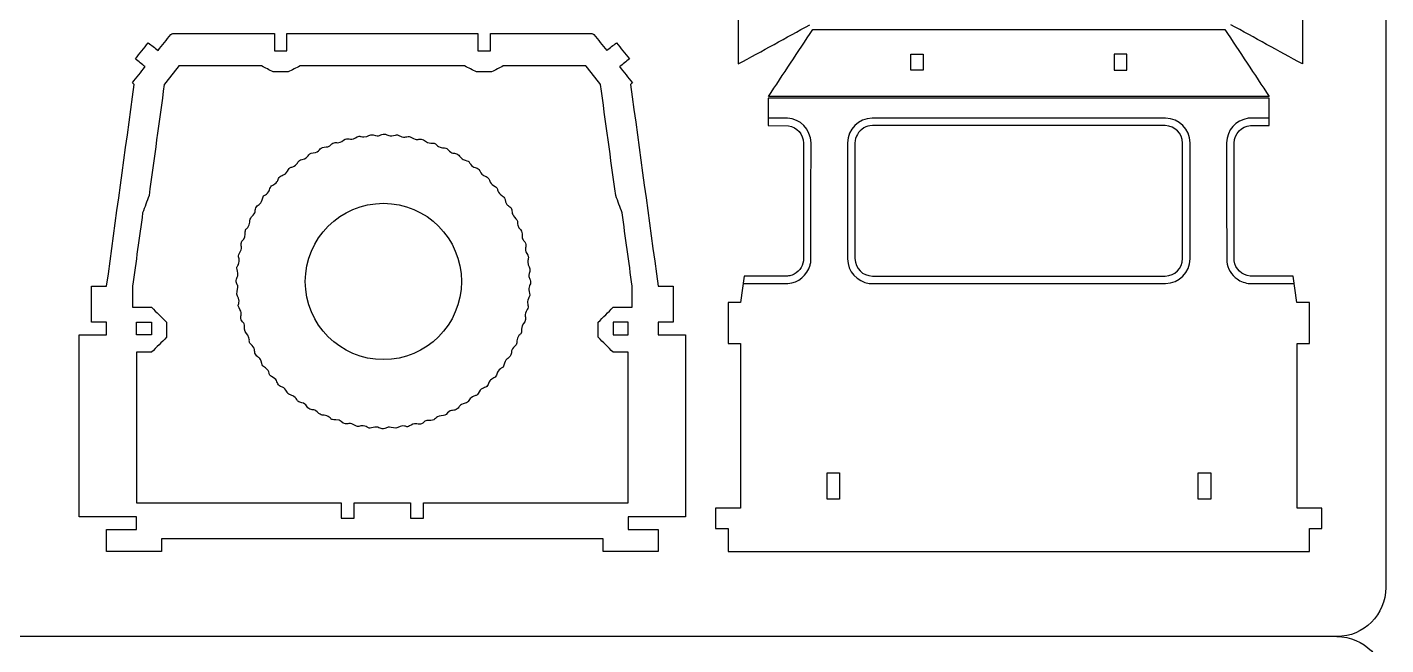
# Model space of a CAD drawing. Extents: x 1449 to 2334, y 110 to 990.
# Drawn here: x 1752.1 to 2029.5, y 548.2 to 674.1 of the extents above; entities that cross this region are included whole.
import ezdxf

# ---------------------------------------------------------------- set-up
doc = ezdxf.new("R2010")
doc.units = 0
doc.layers.get('0').update_dxf_attribs({"linetype": 'CONTINUOUS'})

msp = doc.modelspace()

# ---------------------------------------------------------------- linework, layer by layer
at = {"color": 175}
for p, q in [((2029.477645, 979.85946), (2029.477645, 559.85946)), ((2019.477645, 549.85946), (1749.477645, 549.85946))]:
    msp.add_line(p, q, dxfattribs=at)
at = {"color": 3}
for p, q in [((1903.426245, 659.63406), (1903.426245, 654.03016)), ((2005.688245, 654.03016), (2005.688245, 659.63406)), ((1903.426245, 654.03016), (1907.514245, 654.00616)), ((1898.520545, 623.36366), (1897.781245, 617.97836)), ((2011.333245, 617.97836), (2010.594045, 623.36366))]:
    msp.add_line(p, q, dxfattribs=at)
at = {"color": 1}
msp.add_line((2005.688245, 655.55966), (2001.377245, 655.52126), dxfattribs=at)
at = {"color": 3}
for points in [[(1897.291445, 790.13766), (1897.292745, 748.95746), (1897.294045, 707.77726), (1897.295445, 666.59706)], [(2012.459345, 790.13766), (2012.458045, 748.95746), (2012.456745, 707.77726), (2012.455345, 666.59706)], [(1897.295445, 666.59706), (1902.172345, 669.26616), (1907.049145, 671.93536), (1911.926045, 674.60456)], [(2012.455345, 666.59706), (2007.578445, 669.26616), (2002.701645, 671.93536), (1997.824745, 674.60456)], [(1778.851145, 669.34396), (1779.725145, 670.44036), (1780.599145, 671.53686), (1781.473045, 672.63336)], [(1781.473045, 672.63336), (1781.605945, 672.69736), (1781.738845, 672.76146), (1781.871745, 672.82546)], [(1781.871745, 672.82546), (1788.781945, 672.82546), (1795.692245, 672.82546), (1802.602545, 672.82546)], [(1802.602545, 672.82546), (1802.602545, 671.63566), (1802.602545, 670.44586), (1802.602545, 669.25606)], [(1805.152045, 669.25606), (1805.152045, 670.44586), (1805.152045, 671.63566), (1805.152045, 672.82546)], [(1805.152045, 672.82546), (1818.149845, 672.82546), (1831.147545, 672.82546), (1844.145245, 672.82546)], [(1844.145245, 672.82546), (1844.145245, 671.63566), (1844.145245, 670.44586), (1844.145245, 669.25606)], [(1846.694845, 669.25606), (1846.694845, 670.44586), (1846.694845, 671.63566), (1846.694845, 672.82546)], [(1846.694845, 672.82546), (1853.605045, 672.82546), (1860.515245, 672.82546), (1867.425445, 672.82546)], [(1867.425445, 672.82546), (1867.558445, 672.76146), (1867.691345, 672.69736), (1867.824345, 672.63336)], [(1867.824345, 672.63336), (1868.698245, 671.53686), (1869.572145, 670.44036), (1870.446045, 669.34396)], [(1903.438045, 659.94426), (1906.460145, 664.51216), (1909.482445, 669.07996), (1912.504545, 673.64786)], [(1912.504545, 673.64786), (1940.539645, 673.64786), (1968.574745, 673.64786), (1996.609845, 673.64786)], [(1996.609845, 673.64786), (1999.632045, 669.07996), (2002.654245, 664.51216), (2005.676345, 659.94426)], [(1774.235545, 667.64366), (1775.109545, 668.74006), (1775.983545, 669.83656), (1776.857445, 670.93306)], [(1776.857445, 670.93306), (1777.522045, 670.40336), (1778.186645, 669.87366), (1778.851145, 669.34396)], [(1802.602545, 669.25606), (1803.452345, 669.25606), (1804.302145, 669.25606), (1805.152045, 669.25606)], [(1844.145245, 669.25606), (1844.995145, 669.25606), (1845.844945, 669.25606), (1846.694845, 669.25606)], [(1870.446045, 669.34396), (1871.110645, 669.87366), (1871.775345, 670.40336), (1872.439845, 670.93306)], [(1872.439845, 670.93306), (1873.313845, 669.83656), (1874.187745, 668.74006), (1875.061645, 667.64366)], [(1773.607445, 662.76506), (1774.481345, 663.86156), (1775.355345, 664.95806), (1776.229345, 666.05456)], [(1776.229345, 666.05456), (1775.564745, 666.58426), (1774.900145, 667.11396), (1774.235545, 667.64366)], [(1783.113545, 666.19666), (1782.117345, 664.94686), (1781.121245, 663.69706), (1780.125045, 662.44726)], [(1799.986645, 666.19666), (1794.362245, 666.19666), (1788.737845, 666.19666), (1783.113545, 666.19666)], [(1802.347545, 664.97286), (1801.560545, 665.38086), (1800.773545, 665.78866), (1799.986645, 666.19666)], [(1807.854345, 666.19666), (1807.038545, 665.78866), (1806.222745, 665.38086), (1805.406945, 664.97286)], [(1841.442945, 666.19666), (1830.246745, 666.19666), (1819.050645, 666.19666), (1807.854345, 666.19666)], [(1843.890245, 664.97286), (1843.074445, 665.38086), (1842.258745, 665.78866), (1841.442945, 666.19666)], [(1849.310745, 666.19666), (1848.523745, 665.78866), (1847.736745, 665.38086), (1846.949745, 664.97286)], [(1866.183745, 666.19666), (1860.559345, 666.19666), (1854.935045, 666.19666), (1849.310745, 666.19666)], [(1869.172145, 662.44726), (1868.176045, 663.69706), (1867.179845, 664.94686), (1866.183745, 666.19666)], [(1875.061645, 667.64366), (1874.397045, 667.11396), (1873.732545, 666.58426), (1873.067945, 666.05456)], [(1873.067945, 666.05456), (1873.941845, 664.95806), (1874.815845, 663.86156), (1875.689845, 662.76506)], [(1805.406945, 664.97286), (1804.387145, 664.97286), (1803.367345, 664.97286), (1802.347545, 664.97286)], [(1846.949745, 664.97286), (1845.929945, 664.97286), (1844.910145, 664.97286), (1843.890245, 664.97286)], [(1768.354545, 621.27026), (1770.238345, 634.99596), (1772.122245, 648.72156), (1774.006145, 662.44726)], [(1774.006145, 662.44726), (1773.873345, 662.55326), (1773.740345, 662.65916), (1773.607445, 662.76506)], [(1780.125045, 662.44726), (1779.087145, 654.88496), (1778.049245, 647.32276), (1777.011345, 639.76036)], [(1872.285945, 639.76036), (1871.248045, 647.32276), (1870.210045, 654.88496), (1869.172145, 662.44726)], [(1875.689845, 662.76506), (1875.556945, 662.65916), (1875.423945, 662.55326), (1875.291045, 662.44726)], [(1875.291045, 662.44726), (1877.174945, 648.72156), (1879.058845, 634.99596), (1880.942745, 621.27026)], [(2005.688245, 659.63406), (1971.600945, 659.63406), (1937.513645, 659.63406), (1903.426245, 659.63406)], [(2005.676345, 659.94426), (1971.596945, 659.94426), (1937.517445, 659.94426), (1903.438045, 659.94426)], [(1907.514245, 654.00616), (1909.317545, 653.74086), (1910.558645, 652.31556), (1910.617645, 650.46736)], [(1922.901745, 653.55186), (1921.758545, 652.78876), (1921.163345, 651.87316), (1921.116945, 650.46066)], [(1924.686345, 654.03016), (1923.928945, 654.00526), (1923.559845, 653.87666), (1922.901745, 653.55186)], [(1984.428245, 654.03016), (1964.514245, 654.03016), (1944.600245, 654.03016), (1924.686345, 654.03016)], [(1987.997545, 650.46066), (1987.930645, 652.49796), (1986.465445, 653.96326), (1984.428245, 654.03016)], [(1998.496845, 650.46736), (1998.559645, 652.43406), (2000.023845, 653.94276), (2001.848645, 654.03016)], [(2001.848645, 654.03016), (2003.128545, 654.03016), (2004.408445, 654.03016), (2005.688245, 654.03016)], [(1910.617645, 650.46736), (1910.607545, 642.45796), (1910.597345, 634.44846), (1910.587245, 626.43906)], [(1921.116945, 650.46066), (1921.116945, 642.61696), (1921.116945, 634.77336), (1921.116945, 626.92966)], [(1987.997545, 626.92966), (1987.997545, 634.77336), (1987.997545, 642.61696), (1987.997545, 650.46066)], [(1998.527345, 626.43906), (1998.517245, 634.44846), (1998.506945, 642.45796), (1998.496845, 650.46736)], [(1777.011345, 639.76036), (1776.577645, 638.58076), (1776.143945, 637.40116), (1775.710345, 636.22146)], [(1873.586845, 636.22146), (1873.153245, 637.40116), (1872.719545, 638.58076), (1872.285945, 639.76036)], [(1775.710345, 636.22146), (1775.026345, 631.23776), (1774.342245, 626.25396), (1773.658245, 621.27026)], [(1875.639045, 621.27026), (1874.954945, 626.25396), (1874.270845, 631.23776), (1873.586845, 636.22146)], [(1921.116945, 626.92966), (1921.183845, 624.89236), (1922.649245, 623.42726), (1924.686545, 623.36036)], [(1984.428045, 623.36036), (1986.465445, 623.42726), (1987.930645, 624.89246), (1987.997545, 626.92966)], [(1910.587245, 626.43906), (1910.459045, 625.19366), (1909.473645, 624.00336), (1908.264445, 623.56626)], [(2001.796345, 623.36366), (2000.132845, 623.48286), (1998.689445, 624.86436), (1998.527345, 626.43906)], [(1765.295045, 613.94056), (1765.295045, 616.38386), (1765.295045, 618.82696), (1765.295045, 621.27026)], [(1765.295045, 621.27026), (1766.314845, 621.27026), (1767.334645, 621.27026), (1768.354545, 621.27026)], [(1773.658245, 621.27026), (1773.658245, 619.84736), (1773.658245, 618.42446), (1773.658245, 617.00156)], [(1875.639045, 617.00156), (1875.639045, 618.42446), (1875.639045, 619.84736), (1875.639045, 621.27026)], [(1880.942745, 621.27026), (1881.962545, 621.27026), (1882.982345, 621.27026), (1884.002245, 621.27026)], [(1884.002245, 621.27026), (1884.002245, 618.82696), (1884.002245, 616.38386), (1884.002245, 613.94056)], [(1907.318245, 623.36366), (1904.385645, 623.36366), (1901.453045, 623.36366), (1898.520545, 623.36366)], [(1907.798345, 623.43276), (1907.638345, 623.40976), (1907.478245, 623.38666), (1907.318245, 623.36366)], [(1908.264445, 623.56626), (1908.109045, 623.52186), (1907.953645, 623.47726), (1907.798345, 623.43276)], [(1924.686545, 623.36036), (1944.600345, 623.36036), (1964.514145, 623.36036), (1984.428045, 623.36036)], [(2010.594045, 623.36366), (2007.661445, 623.36366), (2004.728845, 623.36366), (2001.796345, 623.36366)], [(1773.658245, 617.00156), (1774.949745, 617.00156), (1776.241445, 617.00156), (1777.532945, 617.00156)], [(1777.532945, 617.00156), (1778.552745, 615.98176), (1779.572645, 614.96186), (1780.592445, 613.94206)], [(1868.704945, 613.94206), (1869.724745, 614.96186), (1870.744545, 615.98176), (1871.764345, 617.00156)], [(1871.764345, 617.00156), (1873.055945, 617.00156), (1874.347445, 617.00156), (1875.639045, 617.00156)], [(1897.781245, 617.97836), (1896.926045, 617.97836), (1896.070745, 617.97836), (1895.215545, 617.97836)], [(1895.215545, 617.97836), (1895.215545, 615.18406), (1895.215545, 612.38996), (1895.215545, 609.59566)], [(2013.899045, 617.97836), (2013.043745, 617.97836), (2012.188445, 617.97836), (2011.333245, 617.97836)], [(2013.899045, 609.59566), (2013.899045, 612.38996), (2013.899045, 615.18406), (2013.899045, 617.97836)], [(1768.354545, 613.94056), (1767.334645, 613.94056), (1766.314845, 613.94056), (1765.295045, 613.94056)], [(1768.354545, 611.39246), (1768.354545, 612.24186), (1768.354545, 613.09126), (1768.354545, 613.94056)], [(1780.592445, 613.94206), (1780.592445, 612.92226), (1780.592445, 611.90236), (1780.592445, 610.88256)], [(1868.704945, 610.88256), (1868.704945, 611.90236), (1868.704945, 612.92226), (1868.704945, 613.94206)], [(1884.002245, 613.94056), (1882.982345, 613.94056), (1881.962545, 613.94056), (1880.942745, 613.94056)], [(1880.942745, 613.94056), (1880.942745, 613.09126), (1880.942745, 612.24186), (1880.942745, 611.39246)], [(1762.745545, 574.24456), (1762.745545, 586.62726), (1762.745545, 599.00986), (1762.745545, 611.39246)], [(1762.745545, 611.39246), (1764.615245, 611.39246), (1766.484845, 611.39246), (1768.354545, 611.39246)], [(1780.592445, 610.88256), (1779.572645, 609.86276), (1778.552745, 608.84296), (1777.532945, 607.82316)], [(1871.764345, 607.82316), (1870.744545, 608.84296), (1869.724745, 609.86276), (1868.704945, 610.88256)], [(1880.942745, 611.39246), (1882.812445, 611.39246), (1884.682045, 611.39246), (1886.551745, 611.39246)], [(1886.551745, 611.39246), (1886.551745, 599.00986), (1886.551745, 586.62726), (1886.551745, 574.24456)], [(1777.532945, 607.82316), (1776.513145, 607.82316), (1775.493345, 607.82316), (1774.473545, 607.82316)], [(1774.473545, 607.82316), (1774.473545, 597.58646), (1774.473545, 587.34986), (1774.473545, 577.11316)], [(1874.823845, 607.82316), (1873.804045, 607.82316), (1872.784145, 607.82316), (1871.764345, 607.82316)], [(1874.823845, 577.11316), (1874.823845, 587.34986), (1874.823845, 597.58646), (1874.823845, 607.82316)], [(1895.215545, 609.59566), (1896.065445, 609.59566), (1896.915245, 609.59566), (1897.765045, 609.59566)], [(1897.765045, 609.59566), (1897.765045, 598.41896), (1897.765045, 587.24226), (1897.765045, 576.06546)], [(2011.349445, 576.06546), (2011.349445, 587.24226), (2011.349445, 598.41896), (2011.349445, 609.59566)], [(2011.349445, 609.59566), (2012.199345, 609.59566), (2013.049145, 609.59566), (2013.899045, 609.59566)], [(1774.473545, 577.11316), (1788.397845, 577.11316), (1802.322245, 577.11316), (1816.246545, 577.11316)], [(1816.246545, 577.11316), (1816.246545, 576.07866), (1816.246545, 575.04426), (1816.246545, 574.00986)], [(1818.893945, 574.00986), (1818.893945, 575.04426), (1818.893945, 576.07866), (1818.893945, 577.11316)], [(1818.893945, 577.11316), (1822.730445, 577.11316), (1826.566845, 577.11316), (1830.403345, 577.11316)], [(1830.403345, 577.11316), (1830.403345, 576.07866), (1830.403345, 575.04426), (1830.403345, 574.00986)], [(1833.050745, 574.00986), (1833.050745, 575.04426), (1833.050745, 576.07866), (1833.050745, 577.11316)], [(1833.050745, 577.11316), (1846.975145, 577.11316), (1860.899445, 577.11316), (1874.823845, 577.11316)], [(1774.473545, 574.24456), (1770.564145, 574.24456), (1766.654845, 574.24456), (1762.745545, 574.24456)], [(1774.473545, 571.69506), (1774.473545, 572.54486), (1774.473545, 573.39466), (1774.473545, 574.24456)], [(1886.551745, 574.24456), (1882.642445, 574.24456), (1878.733145, 574.24456), (1874.823845, 574.24456)], [(1874.823845, 574.24456), (1874.823845, 573.39466), (1874.823845, 572.54486), (1874.823845, 571.69506)], [(1897.765045, 576.06546), (1896.065445, 576.06546), (1894.365645, 576.06546), (1892.665945, 576.06546)], [(1892.665945, 576.06546), (1892.665945, 574.66826), (1892.665945, 573.27126), (1892.665945, 571.87416)], [(2016.448545, 576.06546), (2014.748845, 576.06546), (2013.049145, 576.06546), (2011.349445, 576.06546)], [(2016.448545, 571.87416), (2016.448545, 573.27126), (2016.448545, 574.66826), (2016.448545, 576.06546)], [(1768.354545, 567.22086), (1768.354545, 568.71226), (1768.354545, 570.20366), (1768.354545, 571.69506)], [(1768.354545, 571.69506), (1770.394145, 571.69506), (1772.433845, 571.69506), (1774.473545, 571.69506)], [(1816.246545, 574.00986), (1817.129045, 574.00986), (1818.011445, 574.00986), (1818.893945, 574.00986)], [(1830.403345, 574.00986), (1831.285845, 574.00986), (1832.168245, 574.00986), (1833.050745, 574.00986)], [(1874.823845, 571.69506), (1876.863445, 571.69506), (1878.903145, 571.69506), (1880.942745, 571.69506)], [(1880.942745, 571.69506), (1880.942745, 570.20366), (1880.942745, 568.71226), (1880.942745, 567.22086)], [(1892.665945, 571.87416), (1893.515845, 571.87416), (1894.365645, 571.87416), (1895.215545, 571.87416)], [(1895.215545, 571.87416), (1895.215545, 570.32306), (1895.215545, 568.77196), (1895.215545, 567.22086)], [(2013.899045, 567.22086), (2013.899045, 568.77196), (2013.899045, 570.32306), (2013.899045, 571.87416)], [(2013.899045, 571.87416), (2014.748845, 571.87416), (2015.598645, 571.87416), (2016.448545, 571.87416)], [(1869.724745, 569.77036), (1839.674045, 569.77036), (1809.623245, 569.77036), (1779.572645, 569.77036)], [(1779.572645, 569.77036), (1779.572645, 568.92046), (1779.572645, 568.07066), (1779.572645, 567.22086)], [(1869.724745, 567.22086), (1869.724745, 568.07066), (1869.724745, 568.92046), (1869.724745, 569.77036)], [(1779.572645, 567.22086), (1775.833245, 567.22086), (1772.093945, 567.22086), (1768.354545, 567.22086)], [(1880.942745, 567.22086), (1877.203445, 567.22086), (1873.464045, 567.22086), (1869.724745, 567.22086)], [(1895.215545, 567.22086), (1934.776645, 567.22086), (1974.337845, 567.22086), (2013.899045, 567.22086)]]:
    msp.add_open_spline(points, degree=3, dxfattribs=at)
at = {"color": 250}
for points in [[(1932.511045, 665.36246), (1932.511045, 666.43756), (1932.511045, 667.51256), (1932.511045, 668.58766)], [(1932.511045, 668.58766), (1933.360945, 668.58766), (1934.210745, 668.58766), (1935.060545, 668.58766)], [(1935.060545, 668.58766), (1935.060545, 667.51256), (1935.060545, 666.43756), (1935.060545, 665.36246)], [(1976.603345, 668.58766), (1975.753445, 668.58766), (1974.903645, 668.58766), (1974.053845, 668.58766)], [(1974.053845, 668.58766), (1974.053845, 667.51256), (1974.053845, 666.43756), (1974.053845, 665.36246)], [(1976.603345, 665.36246), (1976.603345, 666.43756), (1976.603345, 667.51256), (1976.603345, 668.58766)], [(1935.060545, 665.36246), (1934.210745, 665.36246), (1933.360945, 665.36246), (1932.511045, 665.36246)], [(1974.053845, 665.36246), (1974.903645, 665.36246), (1975.753445, 665.36246), (1976.603345, 665.36246)], [(1774.473545, 611.39246), (1774.473545, 612.24236), (1774.473545, 613.09216), (1774.473545, 613.94206)], [(1774.473545, 613.94206), (1775.493345, 613.94206), (1776.513145, 613.94206), (1777.532945, 613.94206)], [(1777.532945, 613.94206), (1777.532945, 613.09216), (1777.532945, 612.24236), (1777.532945, 611.39246)], [(1874.823845, 613.94206), (1873.804045, 613.94206), (1872.784145, 613.94206), (1871.764345, 613.94206)], [(1871.764345, 613.94206), (1871.764345, 613.09216), (1871.764345, 612.24236), (1871.764345, 611.39246)], [(1874.823845, 611.39246), (1874.823845, 612.24236), (1874.823845, 613.09216), (1874.823845, 613.94206)], [(1777.532945, 611.39246), (1776.513145, 611.39246), (1775.493345, 611.39246), (1774.473545, 611.39246)], [(1871.764345, 611.39246), (1872.784145, 611.39246), (1873.804045, 611.39246), (1874.823845, 611.39246)], [(1915.424445, 583.20926), (1916.273145, 583.20926), (1917.121945, 583.20936), (1917.970645, 583.20936)], [(1915.424445, 577.88106), (1915.424445, 579.65716), (1915.424445, 581.43326), (1915.424445, 583.20926)], [(1917.970645, 583.20936), (1917.970645, 581.43326), (1917.970645, 579.65716), (1917.970645, 577.88106)], [(1991.196845, 583.20926), (1992.045545, 583.20926), (1992.894345, 583.20936), (1993.743045, 583.20936)], [(1991.196845, 577.88106), (1991.196845, 579.65716), (1991.196845, 581.43326), (1991.196845, 583.20926)], [(1993.743045, 583.20936), (1993.743045, 581.43326), (1993.743045, 579.65716), (1993.743045, 577.88106)], [(1917.970645, 577.88106), (1917.121945, 577.88106), (1916.273145, 577.88106), (1915.424445, 577.88106)], [(1993.743045, 577.88106), (1992.894345, 577.88106), (1992.045545, 577.88106), (1991.196845, 577.88106)]]:
    msp.add_open_spline(points, degree=3, dxfattribs=at)
at = {"color": 1}
for points in [[(1907.339245, 655.55966), (1906.034945, 655.55966), (1904.730645, 655.55966), (1903.426245, 655.55966)], [(1912.147345, 650.51646), (1912.058545, 653.28456), (1909.956145, 655.43426), (1907.339245, 655.55966)], [(1924.636345, 655.55966), (1921.792745, 655.46646), (1919.680745, 653.35436), (1919.587545, 650.51076)], [(1984.478145, 655.55966), (1964.530845, 655.55966), (1944.583645, 655.55966), (1924.636345, 655.55966)], [(1989.527045, 650.51076), (1989.433845, 653.35436), (1987.321745, 655.46646), (1984.478145, 655.55966)], [(2001.377245, 655.52126), (1998.845845, 655.14906), (1997.050345, 653.10826), (1996.967245, 650.51646)], [(1912.116445, 626.28166), (1912.126845, 634.35986), (1912.137045, 642.43816), (1912.147345, 650.51646)], [(1919.587545, 650.51076), (1919.587545, 642.63366), (1919.587545, 634.75656), (1919.587545, 626.87946)], [(1989.527045, 626.87946), (1989.527045, 634.75656), (1989.527045, 642.63366), (1989.527045, 650.51076)], [(1996.967245, 650.51646), (1996.977545, 642.43816), (1996.987745, 634.35986), (1996.998045, 626.28166)], [(1919.587545, 626.87946), (1919.672845, 624.27656), (1921.516345, 622.20086), (1924.020545, 621.87126)], [(1984.478045, 621.83096), (1987.321845, 621.92416), (1989.433845, 624.03606), (1989.527045, 626.87946)], [(1907.427745, 621.83416), (1909.544245, 621.98566), (1911.396645, 623.51136), (1911.965645, 625.55246)], [(1911.965645, 625.55246), (1912.015845, 625.79546), (1912.066245, 626.03856), (1912.116445, 626.28166)], [(1996.998045, 626.28166), (1997.134845, 624.95356), (1998.002645, 623.55106), (1999.103545, 622.76706)], [(1898.333245, 621.83416), (1901.364745, 621.83416), (1904.396245, 621.83416), (1907.427745, 621.83416)], [(1924.020545, 621.87126), (1924.225845, 621.85776), (1924.431245, 621.84436), (1924.636545, 621.83096)], [(1924.636545, 621.83096), (1944.583645, 621.83096), (1964.530845, 621.83096), (1984.478045, 621.83096)], [(1999.103545, 622.76706), (1999.818545, 622.25786), (2000.811745, 621.89686), (2001.686745, 621.83416)], [(2001.686745, 621.83416), (2004.725845, 621.83416), (2007.764945, 621.83416), (2010.804045, 621.83416)]]:
    msp.add_open_spline(points, degree=3, dxfattribs=at)
at = {"color": 2}
for points in [[(1816.703645, 651.03546), (1817.603745, 651.80516), (1818.044845, 650.86336), (1819.153345, 651.52846)], [(1819.153345, 651.52846), (1820.202545, 652.15756), (1819.908645, 651.74026), (1820.864245, 651.72546)], [(1820.864245, 651.72546), (1821.793445, 651.71096), (1821.975945, 652.36636), (1822.786045, 652.12446)], [(1822.786045, 652.12446), (1824.208945, 651.69956), (1823.997345, 652.15786), (1824.805845, 652.29416)], [(1824.805845, 652.29416), (1825.552745, 652.42006), (1825.862345, 651.69866), (1826.922345, 652.00376)], [(1826.922345, 652.00376), (1828.096045, 652.34176), (1827.707145, 652.01466), (1828.626445, 651.75366)], [(1828.626445, 651.75366), (1829.521645, 651.49936), (1829.866845, 652.08346), (1830.585845, 651.64096)], [(1810.520445, 648.51136), (1811.951845, 648.61086), (1811.744045, 649.58076), (1812.738645, 649.63726)], [(1812.738645, 649.63726), (1814.175545, 649.71896), (1813.832245, 650.04026), (1814.535445, 650.43156)], [(1814.535445, 650.43156), (1815.214645, 650.80936), (1815.709345, 650.18526), (1816.703645, 651.03546)], [(1830.585845, 651.64096), (1831.850345, 650.86246), (1831.765645, 651.35916), (1832.581345, 651.28156)], [(1832.581345, 651.28156), (1833.334645, 651.20986), (1833.447445, 650.43156), (1834.549545, 650.45296)], [(1834.549545, 650.45296), (1835.771445, 650.47676), (1835.310745, 650.26116), (1836.131745, 649.77056)], [(1836.131745, 649.77056), (1836.930945, 649.29326), (1837.414445, 649.76786), (1837.994445, 649.15576)], [(1837.994445, 649.15576), (1839.016745, 648.07736), (1839.066145, 648.57756), (1839.830645, 648.29116)], [(1806.665545, 645.78516), (1807.541945, 646.27236), (1807.243445, 646.92816), (1808.255345, 647.11546)], [(1808.255345, 647.11546), (1809.757145, 647.39346), (1809.279545, 648.42516), (1810.520445, 648.51136)], [(1839.830645, 648.29116), (1840.540345, 648.02526), (1840.445945, 647.24636), (1841.515645, 646.98126)], [(1841.515645, 646.98126), (1842.703745, 646.68686), (1842.201745, 646.59786), (1842.867145, 645.91046)], [(1802.271545, 641.91896), (1803.577445, 642.62376), (1803.105445, 642.80116), (1803.579745, 643.46736)], [(1803.579745, 643.46736), (1804.018745, 644.08446), (1804.748045, 643.79186), (1805.281145, 644.75736)], [(1805.281145, 644.75736), (1805.872245, 645.82776), (1805.831345, 645.32156), (1806.665545, 645.78516)], [(1842.867145, 645.91046), (1843.511845, 645.24466), (1844.105845, 645.57986), (1844.508345, 644.83476)], [(1844.508345, 644.83476), (1845.214245, 643.52826), (1845.389245, 644.00176), (1846.056945, 643.52676)], [(1846.056945, 643.52676), (1846.674145, 643.08756), (1846.381245, 642.35816), (1847.346545, 641.82486)], [(1801.195945, 640.27786), (1801.861445, 640.92216), (1801.527345, 641.51726), (1802.271545, 641.91896)], [(1847.346545, 641.82486), (1848.418545, 641.23276), (1847.910545, 641.27576), (1848.374845, 640.44066)], [(1798.815245, 637.24116), (1799.080445, 637.95016), (1799.859845, 637.85606), (1800.124945, 638.92626)], [(1800.124945, 638.92626), (1800.419445, 640.11466), (1800.509145, 639.61276), (1801.195945, 640.27786)], [(1808.912145, 622.25816), (1808.912145, 631.05926), (1816.047045, 638.19396), (1824.848145, 638.19396)], [(1824.848145, 638.19396), (1833.649345, 638.19396), (1840.784045, 631.05926), (1840.784045, 622.25816)], [(1848.374845, 640.44066), (1848.824645, 639.63116), (1849.485645, 639.80016), (1849.681745, 638.97756)], [(1849.681745, 638.97756), (1850.026145, 637.53346), (1850.317145, 637.94416), (1850.839245, 637.31256)], [(1797.335845, 633.54256), (1797.812845, 634.34136), (1797.338545, 634.82496), (1797.950445, 635.40496)], [(1797.950445, 635.40496), (1799.028545, 636.42666), (1798.528645, 636.47476), (1798.815245, 637.24116)], [(1850.839245, 637.31256), (1851.319445, 636.73156), (1850.852845, 636.10076), (1851.646145, 635.33446)], [(1851.646145, 635.33446), (1852.525745, 634.48476), (1852.046845, 634.65976), (1852.279145, 633.73226)], [(1796.653445, 631.95996), (1796.629645, 633.18216), (1796.845545, 632.72126), (1797.335845, 633.54256)], [(1852.279145, 633.73226), (1852.504545, 632.83216), (1853.186345, 632.82666), (1853.162645, 631.98016)], [(1795.465445, 627.99646), (1796.243945, 629.26026), (1795.746945, 629.17666), (1795.824745, 629.99196)], [(1795.824745, 629.99196), (1795.896545, 630.74546), (1796.674845, 630.85866), (1796.653445, 631.95996)], [(1853.162645, 631.98016), (1853.121545, 630.49536), (1853.508245, 630.81906), (1853.849545, 630.07286)], [(1853.849545, 630.07286), (1854.163645, 629.38586), (1853.548445, 628.89916), (1854.117045, 627.95306)], [(1795.352745, 626.03696), (1795.607145, 626.93126), (1795.022945, 627.27806), (1795.465445, 627.99646)], [(1854.117045, 627.95306), (1854.747145, 626.90486), (1854.330345, 627.19806), (1854.314945, 626.24176)], [(1794.812145, 622.21656), (1794.685945, 622.96266), (1795.407745, 623.27306), (1795.102545, 624.33306)], [(1795.102545, 624.33306), (1794.764645, 625.50576), (1795.091045, 625.11726), (1795.352745, 626.03696)], [(1854.713945, 624.32026), (1854.288845, 622.89746), (1854.747645, 623.10806), (1854.883845, 622.30056)], [(1854.314945, 626.24176), (1854.299945, 625.31486), (1854.955945, 625.12956), (1854.713945, 624.32026)], [(1794.981945, 620.19656), (1795.406845, 621.61936), (1794.948945, 621.40666), (1794.812145, 622.21656)], [(1824.848145, 606.32236), (1816.047045, 606.32236), (1808.912145, 613.45706), (1808.912145, 622.25816)], [(1840.784045, 622.25816), (1840.784045, 613.45706), (1833.649345, 606.32236), (1824.848145, 606.32236)], [(1854.883845, 622.30056), (1855.009745, 621.55396), (1854.288345, 621.24436), (1854.593145, 620.18356)], [(1795.381145, 618.27486), (1795.396145, 619.20166), (1794.740045, 619.38716), (1794.981945, 620.19656)], [(1854.343045, 618.47986), (1854.089045, 617.58476), (1854.672745, 617.23946), (1854.230245, 616.52036)], [(1854.593145, 620.18356), (1854.930845, 619.00896), (1854.604345, 619.40036), (1854.343045, 618.47986)], [(1795.578245, 616.56416), (1794.949345, 617.61166), (1795.365445, 617.31886), (1795.381145, 618.27486)], [(1795.846345, 614.44386), (1795.531845, 615.13076), (1796.146045, 615.61796), (1795.578245, 616.56416)], [(1854.230245, 616.52036), (1853.451645, 615.25536), (1853.949245, 615.34026), (1853.871145, 614.52466)], [(1796.533245, 612.53686), (1796.574745, 614.02156), (1796.187445, 613.69836), (1795.846345, 614.44386)], [(1853.871145, 614.52466), (1853.799045, 613.77066), (1853.021345, 613.65946), (1853.042345, 612.55646)], [(1797.416645, 610.78446), (1797.191245, 611.68486), (1796.509445, 611.69046), (1796.533245, 612.53686)], [(1798.049045, 609.18246), (1797.170445, 610.03266), (1797.648745, 609.85726), (1797.416645, 610.78446)], [(1852.359845, 610.97416), (1851.882445, 610.17586), (1852.358545, 609.69326), (1851.744945, 609.11176)], [(1853.042345, 612.55646), (1853.065645, 611.33486), (1852.851345, 611.79606), (1852.359845, 610.97416)], [(1798.856645, 607.20396), (1798.375745, 607.78576), (1798.842545, 608.41496), (1798.049045, 609.18246)], [(1851.744945, 609.11176), (1850.667245, 608.09036), (1851.167245, 608.04156), (1850.880645, 607.27566)], [(1800.014145, 605.53896), (1799.668645, 606.98456), (1799.379345, 606.57176), (1798.856645, 607.20396)], [(1801.320945, 604.07616), (1800.871345, 604.88516), (1800.210345, 604.71696), (1800.014145, 605.53896)], [(1849.570745, 605.59026), (1849.276445, 604.40266), (1849.185845, 604.90336), (1848.499845, 604.23896)], [(1850.880645, 607.27566), (1850.615545, 606.56736), (1849.835645, 606.66006), (1849.570745, 605.59026)], [(1802.349345, 602.69176), (1801.278145, 603.28326), (1801.785345, 603.24066), (1801.320945, 604.07616)], [(1803.639145, 600.99026), (1803.021345, 601.42946), (1803.314245, 602.15906), (1802.349345, 602.69176)], [(1847.424145, 602.59786), (1846.117245, 601.89206), (1846.590945, 601.71626), (1846.115945, 601.04926)], [(1848.499845, 604.23896), (1847.833845, 603.59386), (1848.168845, 603.00036), (1847.424145, 602.59786)], [(1805.187345, 599.68196), (1804.480745, 600.98976), (1804.308445, 600.51436), (1803.639145, 600.99026)], [(1806.828545, 598.60646), (1806.185145, 599.27176), (1805.590045, 598.93706), (1805.187345, 599.68196)], [(1844.414445, 599.76016), (1843.822845, 598.68886), (1843.866645, 599.19626), (1843.030145, 598.73146)], [(1846.115945, 601.04926), (1845.676645, 600.43186), (1844.947145, 600.72496), (1844.414445, 599.76016)], [(1808.180045, 597.53556), (1806.991445, 597.83046), (1807.493745, 597.91876), (1806.828545, 598.60646)], [(1809.865145, 596.22576), (1809.156145, 596.49066), (1809.250545, 597.27016), (1808.180045, 597.53556)], [(1811.701445, 595.36116), (1810.679645, 596.43896), (1810.632645, 595.93916), (1809.865145, 596.22576)], [(1841.567145, 597.42466), (1840.121845, 597.07946), (1840.534845, 596.79006), (1839.902145, 596.26716)], [(1843.030145, 598.73146), (1842.219345, 598.28096), (1842.391345, 597.62146), (1841.567145, 597.42466)], [(1813.564145, 594.74636), (1812.765945, 595.22346), (1812.282245, 594.74836), (1811.701445, 595.36116)], [(1815.146345, 594.06406), (1813.923945, 594.04096), (1814.385545, 594.25506), (1813.564145, 594.74636)], [(1817.114445, 593.23526), (1816.359945, 593.30696), (1816.248845, 594.08516), (1815.146345, 594.06406)], [(1819.109945, 592.87606), (1817.844345, 593.65466), (1817.930745, 593.15746), (1817.114445, 593.23526)], [(1832.662245, 593.25686), (1831.975545, 592.94236), (1831.488645, 593.55686), (1830.542445, 592.98876)], [(1834.569845, 593.94366), (1833.088645, 593.98616), (1833.407345, 593.59786), (1832.662245, 593.25686)], [(1836.656745, 594.87776), (1835.367645, 594.74576), (1835.523645, 593.91636), (1834.569845, 593.94366)], [(1837.923645, 595.45996), (1837.465445, 594.98606), (1837.433045, 594.88216), (1836.656745, 594.87776)], [(1839.902145, 596.26716), (1839.320545, 595.78646), (1838.690745, 596.25316), (1837.923645, 595.45996)], [(1821.069345, 592.76326), (1820.175245, 593.01776), (1819.829145, 592.43336), (1819.109945, 592.87606)], [(1822.773545, 592.51306), (1821.599245, 592.17546), (1821.989345, 592.50146), (1821.069345, 592.76326)], [(1824.889945, 592.22256), (1824.143645, 592.09646), (1823.834145, 592.81796), (1822.773545, 592.51306)], [(1826.909545, 592.39246), (1825.486945, 592.81756), (1825.698745, 592.35916), (1824.889945, 592.22256)], [(1828.831345, 592.79166), (1827.901645, 592.80636), (1827.721545, 592.14986), (1826.909545, 592.39246)], [(1830.542445, 592.98876), (1829.493945, 592.35916), (1829.786445, 592.77646), (1828.831345, 592.79166)]]:
    msp.add_open_spline(points, degree=3, dxfattribs=at)
at = {"color": 175}
for points in [[(2029.477645, 559.85946), (2029.477645, 554.35946), (2024.977645, 549.85946), (2019.477645, 549.85946)], [(2019.477645, 549.85946), (2024.977645, 549.85946), (2029.477645, 545.35946), (2029.477645, 539.85946)]]:
    msp.add_open_spline(points, degree=3, dxfattribs=at)

doc.saveas('drawing.dxf')
